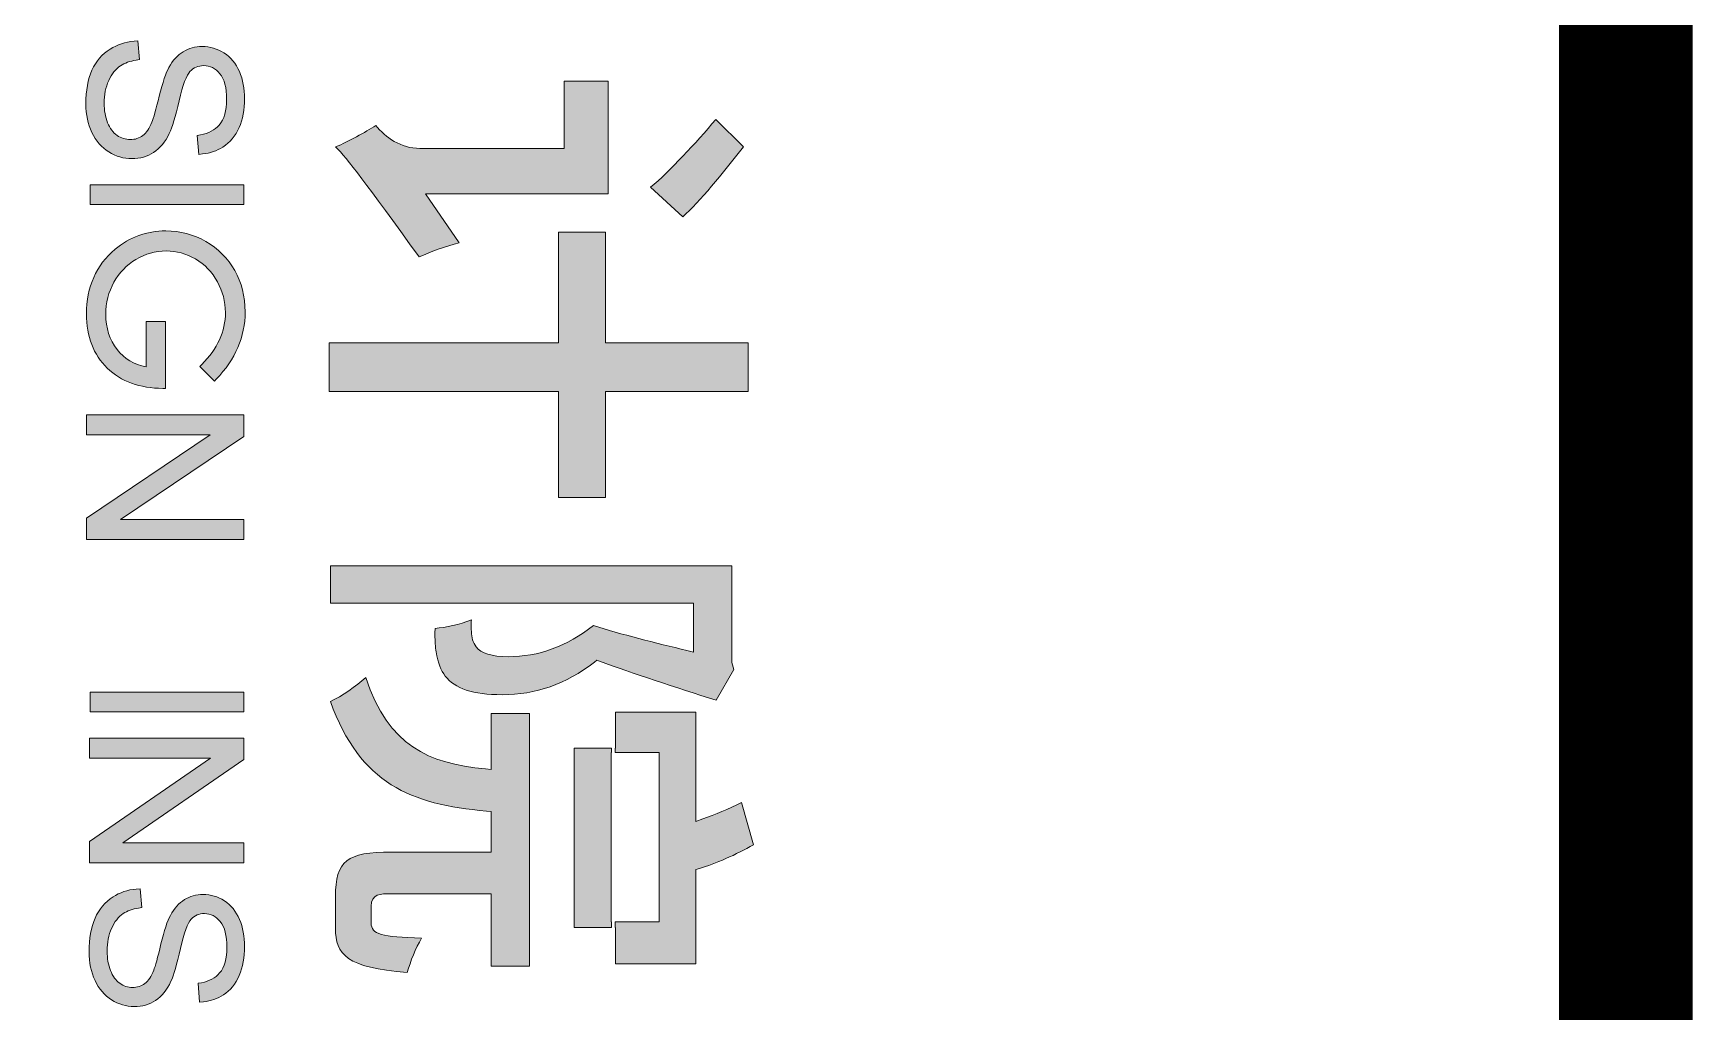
# Model space of a CAD drawing. Header units: millimetres. Extents: x 434053 to 1059003, y -2417481 to 936527.
# Drawn here: x 657287 to 658031, y -1805438 to -1805000 of the extents above; entities that cross this region are included whole.
import ezdxf

# ---------------------------------------------------------------- set-up
doc = ezdxf.new("R2010")
doc.units = ezdxf.units.MM
doc.header["$LTSCALE"] = 1000
doc.header["$MEASUREMENT"] = 0
for name, color, linetype in [('_U+56FE_U+5C42 1', 7, 'Continuous'), ('A-ANNO-TTLB', 7, 'Continuous'), ('图框层', 3, 'Continuous')]:
    doc.layers.add(name, color=color, linetype=linetype)

# ---------------------------------------------------------------- blocks, each defined once
blk = doc.blocks.new('asdfgafglogo2021h')
at = {"layer": '_U+56FE_U+5C42 1'}
h = blk.add_hatch(color=256, dxfattribs=at)
h.dxf.hatch_style = 2
edge = h.paths.add_edge_path()
edge.add_spline(control_points=[(395980.5177469931, -17524.8512477849), (395980.5177469931, -17524.8512477849), (395984.3594694054, -17524.8512477849), (395984.3594694054, -17524.8512477849), (395984.3594694054, -17524.8512477849), (395984.3594694054, -17485.51506143558), (395984.3594694054, -17485.51506143558), (395984.3594694054, -17485.51506143558), (396136.110822238, -17485.51506143558), (396136.110822238, -17485.51506143558), (396136.110822238, -17485.51506143558), (396136.110822238, -17524.8512477849), (396136.110822238, -17524.8512477849), (396136.110822238, -17524.8512477849), (396141.2132134902, -17524.8512477849), (396141.2132134902, -17524.8512477849), (396141.2132134902, -17524.8512477849), (396141.2132134902, -17524.81475473858), (396141.2132134902, -17524.81475473858), (396141.2132134902, -17524.81475473858), (396173.90102949, -17524.81475473858), (396173.90102949, -17524.81475473858), (396173.90102949, -17524.81475473858), (396173.90102949, -17452.6978601732), (396173.90102949, -17452.6978601732), (396173.90102949, -17452.6978601732), (396089.4395347637, -17452.6978601732), (396089.4395347637, -17452.6978601732), (396089.4395347637, -17452.6978601732), (396088.437634791, -17449.32722971597), (396088.437634791, -17449.32722971597), (396084.2906978175, -17435.43001417942), (396075.8807096353, -17416.41050196379), (396067.1024734499, -17400.95735563541), (396067.1024734499, -17400.95735563541), (396029.3587118919, -17411.64981819796), (396029.3587118919, -17411.64981819796), (396035.0781673658, -17423.24797181833), (396040.1971463659, -17435.43001417942), (396044.0023757328, -17446.47745455584), (396044.0023757328, -17446.47745455584), (396046.142195211, -17452.6978601732), (396046.142195211, -17452.6978601732), (396046.142195211, -17452.6978601732), (395948.234672042, -17452.6978601732), (395948.234672042, -17452.6978601732), (395948.234672042, -17452.6978601732), (395948.234672042, -17524.81475473858), (395948.234672042, -17524.81475473858), (395948.234672042, -17524.81475473858), (395980.5177469931, -17524.81475473858), (395980.5177469931, -17524.81475473858), (395980.5177469931, -17524.81475473858), (395980.5177469931, -17524.8512477849), (395980.5177469931, -17524.8512477849)], knot_values=[0, 0, 0, 0, 1, 1, 1, 2, 2, 2, 3, 3, 3, 4, 4, 4, 5, 5, 5, 6, 6, 6, 7, 7, 7, 8, 8, 8, 9, 9, 9, 10, 10, 10, 11, 11, 11, 12, 12, 12, 13, 13, 13, 14, 14, 14, 15, 15, 15, 16, 16, 16, 17, 17, 17, 18, 18, 18, 18], degree=3, periodic=0)
h = blk.add_hatch(color=256, dxfattribs=at)
h.dxf.hatch_style = 2
h.paths.add_polyline_path([(395617.2394330173, -17781.40731584204), (395617.2394330173, -17575.71260166206), (395517.9252688269, -17575.71260166206), (395517.9252688269, -17533.78872657587), (395617.2394330173, -17533.78872657587), (395617.2394330173, -17405.94695032795), (395660.8154467346, -17405.94695032795), (395660.8154467346, -17533.78872657587), (395756.0025792491, -17533.78872657587), (395756.0025792491, -17575.71260166206), (395660.8154467346, -17575.71260166206), (395660.8154467346, -17781.40731584204)])
edge = h.paths.add_edge_path()
edge.add_spline(control_points=[(395441.6116758662, -17775.478854595), (395436.7348779854, -17763.78117448466), (395428.6999082376, -17749.04130133377), (395422.4163340033, -17739.54979174905), (395432.9760943126, -17730.99714871897), (395443.0216344371, -17716.93405569925), (395443.0216344371, -17700.024505069), (395443.0216344371, -17700.024505069), (395443.0216344371, -17570.7561824661), (395443.0216344371, -17570.7561824661), (395443.0216344371, -17570.7561824661), (395382.5991039588, -17570.7561824661), (395382.5991039588, -17570.7561824661), (395382.5991039588, -17570.7561824661), (395382.5991039588, -17531.32710472622), (395382.5991039588, -17531.32710472622), (395382.5991039588, -17531.32710472622), (395483.6947922731, -17531.32710472622), (395483.6947922731, -17531.32710472622), (395483.6947922731, -17531.32710472622), (395483.6947922731, -17694.90552593962), (395483.6947922731, -17694.90552593962), (395483.6947922731, -17694.90552593962), (395527.5960636794, -17664.77553990396), (395527.5960636794, -17664.77553990396), (395530.6878820565, -17676.66563789465), (395535.8235868426, -17691.17991766851), (395540.3120933846, -17700.63825175658), (395474.3658428575, -17748.23181921614), (395452.0586394897, -17764.94895196589), (395441.6116758662, -17775.478854595)], knot_values=[0, 0, 0, 0, 1, 1, 1, 2, 2, 2, 3, 3, 3, 4, 4, 4, 5, 5, 5, 6, 6, 6, 7, 7, 7, 8, 8, 8, 9, 9, 9, 10, 10, 10, 10], degree=3, periodic=0)
edge = h.paths.add_edge_path()
edge.add_spline(control_points=[(395477.8659942372, -17493.35774883792), (395463.3184027602, -17475.92734291063), (395438.0950733126, -17452.6978601732), (395417.0850318302, -17434.84612543878), (395417.0850318302, -17434.84612543878), (395441.6116758662, -17409.99767846598), (395441.6116758662, -17409.99767846598), (395465.5212556804, -17428.75510425827), (395490.7578553262, -17449.2641962724), (395504.4294771404, -17464.45857372711), (395504.4294771404, -17464.45857372711), (395477.8659942372, -17493.35774883792), (395477.8659942372, -17493.35774883792)], knot_values=[0, 0, 0, 0, 1, 1, 1, 2, 2, 2, 3, 3, 3, 4, 4, 4, 4], degree=3, periodic=0)
h = blk.add_hatch(color=256, dxfattribs=at)
h.dxf.hatch_style = 2
edge = h.paths.add_edge_path()
edge.add_spline(control_points=[(395903.3946719351, -17543.54232258391), (395903.3946719351, -17543.54232258391), (395901.8254709844, -17541.53188748835), (395901.8254709844, -17541.53188748835), (395901.8254709844, -17541.53188748835), (395902.6979865236, -17539.10344113536), (395902.6979865236, -17539.10344113536), (395913.3240978245, -17509.49099284704), (395926.252588533, -17470.64580384779), (395937.5256220017, -17434.49114762487), (395937.5256220017, -17434.49114762487), (395910.1823783734, -17418.71288142959), (395910.1823783734, -17418.71288142959), (395910.1823783734, -17418.71288142959), (395903.8160007318, -17420.42805460516), (395903.8160007318, -17420.42805460516), (395903.8160007318, -17420.42805460516), (395817.0554441474, -17420.42805460516), (395817.0554441474, -17420.42805460516), (395817.0554441474, -17420.42805460516), (395817.0554441474, -17780.17650491718), (395817.0554441474, -17780.17650491718), (395817.0554441474, -17780.17650491718), (395850.6987144258, -17780.17650491718), (395850.6987144258, -17780.17650491718), (395850.6987144258, -17780.17650491718), (395850.6987144258, -17454.90071314913), (395850.6987144258, -17454.90071314913), (395850.6987144258, -17454.90071314913), (395894.4704635683, -17454.90071314913), (395894.4704635683, -17454.90071314913), (395894.4704635683, -17454.90071314913), (395893.0605049973, -17460.69978995932), (395893.0605049973, -17460.69978995932), (395886.3059740549, -17488.56057202574), (395878.4666044003, -17520.150279913), (395870.5940592497, -17544.31862920496), (395889.4145180102, -17568.48697849688), (395898.567637298, -17593.59751189308), (395898.567637298, -17620.9706141591), (395898.567637298, -17635.74698035632), (395895.6515112184, -17645.07593000749), (395889.6434289312, -17649.58116244931), (395885.8514697626, -17652.43093760948), (395881.3163794884, -17653.82430846778), (395876.1974004884, -17653.82430846778), (395876.1642249925, -17653.82430846778), (395873.0059177935, -17654.01672634817), (395871.2575691656, -17654.01672634817), (395869.5224907358, -17654.01672634817), (395867.6613454221, -17653.95369290462), (395865.5216723109, -17653.85748396434), (395869.9272317844, -17664.51345348059), (395872.521702099, -17676.85805577512), (395873.1684777229, -17686.38274085636), (395875.129149524, -17686.44909184964), (395877.0732335771, -17686.48226734633), (395878.9841421344, -17686.48226734633), (395884.5576254268, -17686.48226734633), (395889.8358468067, -17686.19032297601), (395894.3079036389, -17685.44387430189), (395904.4330649534, -17683.69552562968), (395910.8458882891, -17681.26376172702), (395915.8852460994, -17677.21635113869), (395927.3042517495, -17668.66039055882), (395932.6357019851, -17652.49397105311), (395932.6357019851, -17626.35167971182), (395932.6357019851, -17595.80036486903), (395923.3364624532, -17569.49219604468), (395903.3946719351, -17543.54232258391)], knot_values=[0, 0, 0, 0, 1, 1, 1, 2, 2, 2, 3, 3, 3, 4, 4, 4, 5, 5, 5, 6, 6, 6, 7, 7, 7, 8, 8, 8, 9, 9, 9, 10, 10, 10, 11, 11, 11, 12, 12, 12, 13, 13, 13, 14, 14, 14, 15, 15, 15, 16, 16, 16, 17, 17, 17, 18, 18, 18, 19, 19, 19, 20, 20, 20, 21, 21, 21, 22, 22, 22, 23, 23, 23, 23], degree=3, periodic=0)
h = blk.add_hatch(color=256, dxfattribs=at)
h.dxf.hatch_style = 2
h.paths.add_polyline_path([(396141.2132134902, -17528.40434347351), (396136.110822238, -17528.40434347351), (396136.110822238, -17528.44415406945), (395984.3594694054, -17528.44415406945), (395984.3594694054, -17528.40434347351), (395980.5177469931, -17528.40434347351), (395980.5177469931, -17561.65282619196), (396141.2132134902, -17561.65282619196)])
h = blk.add_hatch(color=256, dxfattribs=at)
h.dxf.hatch_style = 2
edge = h.paths.add_edge_path()
edge.add_spline(control_points=[(396150.8175195209, -17698.53160772084), (396149.87865299, -17734.30142818288), (396147.6592123217, -17743.63037783408), (396137.2122486982, -17743.63037783408), (396137.2122486982, -17743.63037783408), (396122.3098159903, -17743.63037783408), (396122.3098159903, -17743.63037783408), (396111.0002894762, -17743.63037783408), (396111.0002894762, -17735.30332818094), (396111.0002894762, -17725.68243415947), (396111.0002894762, -17725.68243415947), (396111.0002894762, -17636.13513366677), (396111.0002894762, -17636.13513366677), (396111.0002894762, -17636.13513366677), (396175.9579102288, -17636.13513366677), (396175.9579102288, -17636.13513366677), (396175.9579102288, -17636.13513366677), (396175.9579102288, -17601.66247512279), (396175.9579102288, -17601.66247512279), (396175.9579102288, -17601.66247512279), (395949.4820706836, -17601.66247512279), (395949.4820706836, -17601.66247512279), (395949.4820706836, -17601.66247512279), (395949.4820706836, -17636.13513366677), (395949.4820706836, -17636.13513366677), (395949.4820706836, -17636.13513366677), (395999.6002921704, -17636.13513366677), (395999.6002921704, -17636.13513366677), (395999.6002921704, -17636.13513366677), (395999.1159299319, -17641.28728829279), (395999.1159299319, -17641.28728829279), (395994.1595108612, -17692.96144183732), (395978.9319582945, -17727.46395832828), (395917.3417980406, -17748.55693908306), (395925.1677498208, -17757.33517549019), (395933.8995403121, -17769.67977778475), (395938.7099872013, -17780.17650491718), (396012.6913428082, -17753.25458940524), (396030.8648794008, -17708.3482371724), (396036.9394633769, -17640.4114551819), (396036.9394633769, -17640.4114551819), (396037.3274659802, -17636.13513366677), (396037.3274659802, -17636.13513366677), (396037.3274659802, -17636.13513366677), (396073.6315626452, -17636.13513366677), (396073.6315626452, -17636.13513366677), (396073.6315626452, -17636.13513366677), (396073.6315626452, -17725.26110535235), (396073.6315626452, -17725.26110535235), (396073.6315626452, -17765.72525858695), (396081.4873684234, -17775.6082390318), (396113.6244711931, -17775.6082390318), (396113.6244711931, -17775.6082390318), (396142.1852555168, -17775.6082390318), (396142.1852555168, -17775.6082390318), (396165.4445956136, -17775.6082390318), (396177.4342197914, -17765.85464302379), (396181.4982180254, -17711.36388981573), (396171.6517308755, -17708.3482371724), (396159.7749033836, -17703.81314678366), (396150.8175195209, -17698.53160772084)], knot_values=[0, 0, 0, 0, 1, 1, 1, 2, 2, 2, 3, 3, 3, 4, 4, 4, 5, 5, 5, 6, 6, 6, 7, 7, 7, 8, 8, 8, 9, 9, 9, 10, 10, 10, 11, 11, 11, 12, 12, 12, 13, 13, 13, 14, 14, 14, 15, 15, 15, 16, 16, 16, 17, 17, 17, 18, 18, 18, 19, 19, 19, 20, 20, 20, 20], degree=3, periodic=0)
h = blk.add_hatch(color=256, dxfattribs=at)
h.dxf.hatch_style = 2
edge = h.paths.add_edge_path()
edge.add_spline(control_points=[(395429.5834499262, -17924.55232081416), (395424.2602132441, -17922.00987934949), (395414.3950109353, -17919.05031858213), (395400.2659225279, -17915.75308980766), (395385.9383395555, -17912.36647832554), (395377.3311158471, -17909.17518461216), (395373.9344395869, -17906.02361654665), (395370.4849292494, -17902.74294012545), (395368.8065206687, -17898.7405811011), (395368.8065206687, -17893.77818558618), (395368.8065206687, -17888.05769229083), (395371.173640425, -17883.28730407398), (395376.0498302833, -17879.20880422447), (395380.9064241567, -17875.16671955228), (395388.4442321103, -17873.19698951129), (395399.094015945, -17873.19698951129), (395409.1346731942, -17873.19698951129), (395416.8679324536, -17875.42824673415), (395422.0455084305, -17879.81462035479), (395426.5909192241, -17883.6944919648), (395429.5205509852, -17889.28918737521), (395430.7586669797, -17896.47621917167), (395430.7586669797, -17896.47621917167), (395431.3214469773, -17899.51523123483), (395431.3214469773, -17899.51523123483), (395431.3214469773, -17899.51523123483), (395448.3140924306, -17898.23738956122), (395448.3140924306, -17898.23738956122), (395448.3140924306, -17898.23738956122), (395447.9565616087, -17894.6819440756), (395447.9565616087, -17894.6819440756), (395447.224947612, -17888.00141428961), (395445.1957643167, -17882.06242993087), (395441.722945519, -17876.51739158033), (395437.7141006318, -17870.17121933076), (395431.8776060335, -17865.29820652358), (395424.3893215965, -17862.02746151437), (395416.9142790416, -17858.7368536813), (395408.1680157867, -17857.06506599954), (395398.3921961834, -17857.06506599954), (395389.516824576, -17857.06506599954), (395381.3234099068, -17858.63753956157), (395374.0238222924, -17861.76262386183), (395366.7407870309, -17864.88108722082), (395361.1328498795, -17869.52898802324), (395357.3390506024, -17875.58052838438), (395353.5915979132, -17881.55261744972), (395351.6980087453, -17888.08748652672), (395351.6980087453, -17895.0096806706), (395351.6980087453, -17901.42537280401), (395353.2175147384, -17907.02006821441), (395356.3459094304, -17912.09501973169), (395359.3783004757, -17917.16997124891), (395364.1420676308, -17921.49675639766), (395370.4849292494, -17924.95619823426), (395375.3117287463, -17927.6211271132), (395383.6804649551, -17930.43833764236), (395396.068379766, -17933.55018005995), (395408.0653911989, -17936.52629318069), (395415.9707949282, -17938.77410275682), (395419.5990706768, -17940.22408890459), (395425.021621476, -17942.3593424784), (395429.0008071052, -17945.08054935851), (395431.4373134472, -17948.32812107306), (395433.8473360247, -17951.50617290382), (395435.0722101369, -17955.29666180617), (395435.0722101369, -17959.60358413095), (395435.0722101369, -17963.81450280674), (395433.8077452563, -17967.79037806589), (395431.3280679183, -17971.40541202335), (395428.7955579297, -17974.97740986231), (395424.9719644174, -17977.82441462736), (395419.9334282047, -17979.86035408144), (395414.8915815214, -17981.89629353559), (395408.9792153286, -17982.93578132191), (395402.3582740145, -17982.93578132191), (395394.9327544342, -17982.93578132191), (395388.1232501891, -17981.56855694052), (395382.1278542562, -17978.890386179), (395376.1789386357, -17976.17911071084), (395371.7033157301, -17972.58393957727), (395368.8627986685, -17968.22073925124), (395366.4461551499, -17964.46997599685), (395364.7578151574, -17959.8022123704), (395363.8275729263, -17954.26379496113), (395363.8275729263, -17954.26379496113), (395363.2018939879, -17951.22478289798), (395363.2018939879, -17951.22478289798), (395363.2018939879, -17951.22478289798), (395346.5369851213, -17952.74759940023), (395346.5369851213, -17952.74759940023), (395346.5369851213, -17952.74759940023), (395346.8085763892, -17956.19379935421), (395346.8085763892, -17956.19379935421), (395347.5069529993, -17964.00651010481), (395349.8904918122, -17971.17698954805), (395353.8994716766, -17977.51323038563), (395358.5738561263, -17984.8657857149), (395364.8107826866, -17990.21881676738), (395372.9677821795, -17993.87026590213), (395380.9526372026, -17997.4852998596), (395391.0992295102, -17999.31267966231), (395403.1427214562, -17999.31267966231), (395412.6239091786, -17999.31267966231), (395421.2279567596, -17997.50185221286), (395428.7096204446, -17993.93316484458), (395436.2838423667, -17990.32475182838), (395442.1367543406, -17985.23324795785), (395446.1291818522, -17978.80100347122), (395450.134851246, -17972.39193227913), (395452.1575487663, -17965.43001248741), (395452.1575487663, -17958.11387233529), (395452.1575487663, -17950.73152277005), (395450.3069957158, -17944.15030710383), (395446.6523714058, -17938.58871640002), (395442.9544405722, -17932.9013278112), (395437.2107741273, -17928.18059665425), (395429.5834499262, -17924.55232081416)], knot_values=[0, 0, 0, 0, 1, 1, 1, 2, 2, 2, 3, 3, 3, 4, 4, 4, 5, 5, 5, 6, 6, 6, 7, 7, 7, 8, 8, 8, 9, 9, 9, 10, 10, 10, 11, 11, 11, 12, 12, 12, 13, 13, 13, 14, 14, 14, 15, 15, 15, 16, 16, 16, 17, 17, 17, 18, 18, 18, 19, 19, 19, 20, 20, 20, 21, 21, 21, 22, 22, 22, 23, 23, 23, 24, 24, 24, 25, 25, 25, 26, 26, 26, 27, 27, 27, 28, 28, 28, 29, 29, 29, 30, 30, 30, 31, 31, 31, 32, 32, 32, 33, 33, 33, 34, 34, 34, 35, 35, 35, 36, 36, 36, 37, 37, 37, 38, 38, 38, 39, 39, 39, 39], degree=3, periodic=0)
h = blk.add_hatch(color=256, dxfattribs=at)
h.dxf.hatch_style = 2
h.paths.add_polyline_path([(395475.7247887785, -17995.59833158511), (395493.3431131703, -17995.59833158511), (395493.3431131703, -17857.79999048535), (395475.7247887785, -17857.79999048535)])
h = blk.add_hatch(color=256, dxfattribs=at)
h.dxf.hatch_style = 2
edge = h.paths.add_edge_path()
edge.add_spline(control_points=[(395598.2353732891, -17945.34538701109), (395598.2353732891, -17945.34538701109), (395638.7687749901, -17945.34538701109), (395638.7687749901, -17945.34538701109), (395636.7262146462, -17956.09117476384), (395631.4791187875, -17964.82088588649), (395623.12349106, -17971.31933978625), (395614.5162675692, -17978.10249416257), (395603.9591769105, -17981.54538364591), (395591.7634033181, -17981.54538364591), (395581.3585943058, -17981.54538364591), (395571.655743416, -17979.07246206512), (395562.9093418001, -17974.19944925794), (395554.3948114853, -17969.4886495129), (395547.5255850455, -17962.86770819885), (395542.4936697738, -17954.53194308439), (395537.3756822673, -17946.07038008496), (395534.8764144161, -17937.1652140175), (395534.8764144161, -17927.30663240079), (395534.8764144161, -17918.20283809392), (395537.2995414441, -17909.39036520484), (395542.0864818934, -17901.11749903283), (395546.9297003423, -17892.75525015312), (395553.620161371, -17886.31969519582), (395562.5617423899, -17881.4367509767), (395571.1093774106, -17876.66967323056), (395580.3291765375, -17874.25302965087), (395589.9724387378, -17874.25302965087), (395606.9518423089, -17874.25302965087), (395622.6865089444, -17881.39040438755), (395636.736146058, -17895.46652562129), (395636.736146058, -17895.46652562129), (395638.3617271556, -17897.09858765517), (395638.3617271556, -17897.09858765517), (395638.3617271556, -17897.09858765517), (395651.4942238742, -17884.18444162206), (395651.4942238742, -17884.18444162206), (395651.4942238742, -17884.18444162206), (395649.7860210584, -17882.52589582287), (395649.7860210584, -17882.52589582287), (395632.094866314, -17865.32800075947), (395611.811752486, -17856.61484199016), (395589.4891100341, -17856.61484199016), (395575.7506571544, -17856.61484199016), (395563.2503202693, -17859.76309958503), (395552.3456302003, -17865.97023206699), (395541.4276982492, -17872.11446560642), (395532.6915037825, -17880.81107202256), (395526.3617466696, -17891.84156025183), (395520.0884049329, -17902.81908095056), (395516.9103531824, -17914.86257320094), (395516.9103531824, -17927.64098993718), (395516.9103531824, -17944.83226405926), (395522.4653228046, -17960.14981178941), (395533.419807327, -17973.17651382485), (395547.5917944569, -17990.1459864129), (395567.1103289578, -17998.74989965062), (395591.4257353196, -17998.74989965062), (395611.6659524054, -17998.74989965062), (395627.9965037442, -17992.49311010875), (395639.9770967493, -17980.13181267533), (395651.8517546962, -17967.80693041915), (395657.9496414925, -17951.05925936512), (395658.085370786, -17930.34564446395), (395658.085370786, -17930.34564446395), (395658.1019231388, -17928.01176265076), (395658.1019231388, -17928.01176265076), (395658.1019231388, -17928.01176265076), (395598.2353732891, -17928.01176265076), (395598.2353732891, -17928.01176265076), (395598.2353732891, -17928.01176265076), (395598.2353732891, -17945.34538701109), (395598.2353732891, -17945.34538701109)], knot_values=[0, 0, 0, 0, 1, 1, 1, 2, 2, 2, 3, 3, 3, 4, 4, 4, 5, 5, 5, 6, 6, 6, 7, 7, 7, 8, 8, 8, 9, 9, 9, 10, 10, 10, 11, 11, 11, 12, 12, 12, 13, 13, 13, 14, 14, 14, 15, 15, 15, 16, 16, 16, 17, 17, 17, 18, 18, 18, 19, 19, 19, 20, 20, 20, 21, 21, 21, 22, 22, 22, 23, 23, 23, 24, 24, 24, 24], degree=3, periodic=0)
h = blk.add_hatch(color=256, dxfattribs=at)
h.dxf.hatch_style = 2
h.paths.add_polyline_path([(395775.6070761424, -17968.34322666559), (395701.0718311818, -17857.79999048535), (395681.7951021761, -17857.79999048535), (395681.7951021761, -17998.73665776795), (395699.8006104817, -17998.73665776795), (395699.8006104817, -17888.05769229083), (395774.3558617472, -17998.73665776795), (395793.6292779442, -17998.73665776795), (395793.6292779442, -17857.79999048535), (395775.6070761424, -17857.79999048535)])
h = blk.add_hatch(color=256, dxfattribs=at)
h.dxf.hatch_style = 2
h.paths.add_polyline_path([(395930.4079906261, -17995.59833158511), (395948.0296254885, -17995.59833158511), (395948.0296254885, -17857.79999048535), (395930.4079906261, -17857.79999048535)])
h = blk.add_hatch(color=256, dxfattribs=at)
h.dxf.hatch_style = 2
h.paths.add_polyline_path([(396065.3229083754, -17966.21459403313), (395990.7843529442, -17857.79999048535), (395971.4909304422, -17857.79999048535), (395971.4909304422, -17996.03200324118), (395989.5230636557, -17996.03200324118), (395989.5230636557, -17887.51146463236), (396064.0715504986, -17996.03200324118), (396083.3120054714, -17996.03200324118), (396083.3120054714, -17857.79999048535), (396065.3229083754, -17857.79999048535)])
h = blk.add_hatch(color=256, dxfattribs=at)
h.dxf.hatch_style = 2
edge = h.paths.add_edge_path()
edge.add_spline(control_points=[(396189.5284538196, -17923.0659194891), (396184.1423181965, -17920.6227921442), (396174.29035777, -17917.74599314323), (396160.2638939505, -17914.49511095803), (396145.9163144853, -17911.16808794768), (396137.2892281709, -17908.04631411806), (396133.9224795977, -17904.97088687767), (396130.4696587897, -17901.77297222293), (396128.7978711501, -17897.86661684768), (396128.7978711501, -17893.02670874702), (396128.7978711501, -17887.52139604439), (396131.2310670216, -17882.75431829822), (396136.0411807647, -17878.83803151093), (396140.8843992137, -17874.86877719314), (396148.4223407094, -17872.93877280006), (396159.095297838, -17872.93877280006), (396169.1690597929, -17872.93877280006), (396176.8990085819, -17875.130304375), (396182.0534112647, -17879.43722669982), (396186.5821350091, -17883.23764701416), (396189.5119014667, -17888.71316548094), (396190.7533279317, -17895.69825856727), (396190.7533279317, -17895.69825856727), (396191.3028660468, -17898.71409733585), (396191.3028660468, -17898.71409733585), (396191.3028660468, -17898.71409733585), (396208.3650313823, -17897.4528080155), (396208.3650313823, -17897.4528080155), (396208.3650313823, -17897.4528080155), (396207.9479120901, -17893.93046723641), (396207.9479120901, -17893.93046723641), (396207.2295399756, -17887.30952592231), (396205.1969110435, -17881.49302897791), (396201.7142960003, -17876.13337698408), (396197.7152475476, -17869.89976073687), (396191.8724210144, -17865.11613063743), (396184.3508778427, -17861.90497410011), (396176.8361096411, -17858.68719662144), (396168.0964673272, -17857.06506599954), (396158.3835466648, -17857.06506599954), (396149.4618284694, -17857.06506599954), (396141.2684138002, -17858.61767673763), (396134.0482774796, -17861.67324115413), (396126.7751736298, -17864.69570086402), (396121.1573050666, -17869.24428754676), (396117.3568848484, -17875.17996143487), (396113.5928798064, -17881.06266779243), (396111.6893592267, -17887.48167039648), (396111.6893592267, -17894.24165147818), (396111.6893592267, -17900.508372432), (396113.2088652199, -17906.00375372267), (396116.3471913235, -17911.02904818004), (396119.3795823688, -17915.95171804712), (396124.1401913712, -17920.19574142944), (396130.5027634955, -17923.64194138346), (396135.3592238267, -17926.25390273189), (396143.963136847, -17929.06780279034), (396156.0728382045, -17932.01081120448), (396168.1858500327, -17934.98692432514), (396176.0978747031, -17937.18838731211), (396179.6069735111, -17938.56554310545), (396185.0791813689, -17940.68093385528), (396189.0585209559, -17943.33593132226), (396191.442059829, -17946.48087844641), (396193.8353760355, -17949.55961615748), (396195.0504728451, -17953.26072235205), (396195.0504728451, -17957.49481432247), (396195.0504728451, -17961.6229712318), (396193.7924939955, -17965.4962219005), (396191.3293498115, -17968.96890561976), (396188.7902188816, -17972.49455686953), (396184.9666253693, -17975.28197316277), (396179.9479519801, -17977.25501367436), (396174.8928634144, -17979.26446936318), (396168.9639640676, -17980.28078385492), (396162.3230066471, -17980.28078385492), (396154.9340363272, -17980.28078385492), (396148.1310192989, -17978.93673276815), (396142.1160470389, -17976.29497718383), (396136.1702891171, -17973.68963677675), (396131.701153843, -17970.16729599762), (396128.8375967969, -17965.83057943692), (396126.4143323372, -17962.21223500874), (396124.7259923447, -17957.67357973795), (396123.8222338783, -17952.31392774416), (396123.8222338783, -17952.31392774416), (396123.2463642937, -17949.20870626788), (396123.2463642937, -17949.20870626788), (396123.2463642937, -17949.20870626788), (396106.5448879555, -17950.71165994615), (396106.5448879555, -17950.71165994615), (396106.5448879555, -17950.71165994615), (396106.8163465426, -17954.1280656642), (396106.8163465426, -17954.1280656642), (396107.5216286727, -17961.87787747235), (396109.9051675459, -17968.90269620668), (396113.8974430992, -17975.00720409819), (396118.538722843, -17982.22403013058), (396124.7822703445, -17987.490988946), (396132.9756850137, -17991.09940196211), (396140.9539190957, -17994.60850085866), (396151.1038218738, -17996.38291313083), (396163.1539347611, -17996.38291313083), (396172.6814690714, -17996.38291313083), (396181.2853820918, -17994.62174274124), (396188.7107675879, -17991.14243808067), (396196.2818137893, -17987.596924007), (396202.1413467042, -17982.60142378548), (396206.1238428041, -17976.3015981251), (396210.136133139, -17969.97528869948), (396212.1656061421, -17963.14909820469), (396212.1656061421, -17956.0017920561), (396212.1656061421, -17948.82469167159), (396210.3082776089, -17942.38251577301), (396206.6535180959, -17936.88051354102), (396202.9557224654, -17931.29243907184), (396197.2022787723, -17926.65115921069), (396189.5284538196, -17923.0659194891)], knot_values=[0, 0, 0, 0, 1, 1, 1, 2, 2, 2, 3, 3, 3, 4, 4, 4, 5, 5, 5, 6, 6, 6, 7, 7, 7, 8, 8, 8, 9, 9, 9, 10, 10, 10, 11, 11, 11, 12, 12, 12, 13, 13, 13, 14, 14, 14, 15, 15, 15, 16, 16, 16, 17, 17, 17, 18, 18, 18, 19, 19, 19, 20, 20, 20, 21, 21, 21, 22, 22, 22, 23, 23, 23, 24, 24, 24, 25, 25, 25, 26, 26, 26, 27, 27, 27, 28, 28, 28, 29, 29, 29, 30, 30, 30, 31, 31, 31, 32, 32, 32, 33, 33, 33, 34, 34, 34, 35, 35, 35, 36, 36, 36, 37, 37, 37, 38, 38, 38, 39, 39, 39, 39], degree=3, periodic=0)
at = {"layer": '_U+56FE_U+5C42 1', "lineweight": 0}
for p, q in [((395617.2394330173, -17533.78872657587), (395617.2394330173, -17405.94695032795)), ((395617.2394330173, -17405.94695032795), (395660.8154467346, -17405.94695032795)), ((395660.8154467346, -17405.94695032795), (395660.8154467346, -17533.78872657587)), ((395517.9252688269, -17575.71260166206), (395517.9252688269, -17533.78872657587)), ((395517.9252688269, -17533.78872657587), (395617.2394330173, -17533.78872657587)), ((395660.8154467346, -17533.78872657587), (395756.0025792491, -17533.78872657587)), ((395756.0025792491, -17533.78872657587), (395756.0025792491, -17575.71260166206)), ((395617.2394330173, -17575.71260166206), (395517.9252688269, -17575.71260166206)), ((395617.2394330173, -17781.40731584204), (395617.2394330173, -17575.71260166206)), ((395756.0025792491, -17575.71260166206), (395660.8154467346, -17575.71260166206)), ((395660.8154467346, -17575.71260166206), (395660.8154467346, -17781.40731584204)), ((395660.8154467346, -17781.40731584204), (395617.2394330173, -17781.40731584204))]:
    blk.add_line(p, q, dxfattribs=at)
for points in [[(396141.2132134902, -17528.40434347351), (396136.110822238, -17528.40434347351), (396136.110822238, -17528.44415406945), (395984.3594694054, -17528.44415406945), (395984.3594694054, -17528.40434347351), (395980.5177469931, -17528.40434347351), (395980.5177469931, -17561.65282619196), (396141.2132134902, -17561.65282619196), (396141.2132134902, -17528.40434347351)], [(395475.7247887785, -17995.59833158511), (395493.3431131703, -17995.59833158511), (395493.3431131703, -17857.79999048535), (395475.7247887785, -17857.79999048535), (395475.7247887785, -17995.59833158511)], [(395775.6070761424, -17968.34322666559), (395701.0718311818, -17857.79999048535), (395681.7951021761, -17857.79999048535), (395681.7951021761, -17998.73665776795), (395699.8006104817, -17998.73665776795), (395699.8006104817, -17888.05769229083), (395774.3558617472, -17998.73665776795), (395793.6292779442, -17998.73665776795), (395793.6292779442, -17857.79999048535), (395775.6070761424, -17857.79999048535), (395775.6070761424, -17968.34322666559)], [(395930.4079906261, -17995.59833158511), (395948.0296254885, -17995.59833158511), (395948.0296254885, -17857.79999048535), (395930.4079906261, -17857.79999048535), (395930.4079906261, -17995.59833158511)], [(396065.3229083754, -17966.21459403313), (395990.7843529442, -17857.79999048535), (395971.4909304422, -17857.79999048535), (395971.4909304422, -17996.03200324118), (395989.5230636557, -17996.03200324118), (395989.5230636557, -17887.51146463236), (396064.0715504986, -17996.03200324118), (396083.3120054714, -17996.03200324118), (396083.3120054714, -17857.79999048535), (396065.3229083754, -17857.79999048535), (396065.3229083754, -17966.21459403313)]]:
    blk.add_lwpolyline(points, dxfattribs=at)
for points, knots in [([(395980.5177469931, -17524.8512477849), (395980.5177469931, -17524.8512477849), (395984.3594694054, -17524.8512477849), (395984.3594694054, -17524.8512477849), (395984.3594694054, -17524.8512477849), (395984.3594694054, -17485.51506143558), (395984.3594694054, -17485.51506143558), (395984.3594694054, -17485.51506143558), (396136.110822238, -17485.51506143558), (396136.110822238, -17485.51506143558), (396136.110822238, -17485.51506143558), (396136.110822238, -17524.8512477849), (396136.110822238, -17524.8512477849), (396136.110822238, -17524.8512477849), (396141.2132134902, -17524.8512477849), (396141.2132134902, -17524.8512477849), (396141.2132134902, -17524.8512477849), (396141.2132134902, -17524.81475473858), (396141.2132134902, -17524.81475473858), (396141.2132134902, -17524.81475473858), (396173.90102949, -17524.81475473858), (396173.90102949, -17524.81475473858), (396173.90102949, -17524.81475473858), (396173.90102949, -17452.6978601732), (396173.90102949, -17452.6978601732), (396173.90102949, -17452.6978601732), (396089.4395347637, -17452.6978601732), (396089.4395347637, -17452.6978601732), (396089.4395347637, -17452.6978601732), (396088.437634791, -17449.32722971597), (396088.437634791, -17449.32722971597), (396084.2906978175, -17435.43001417942), (396075.8807096353, -17416.41050196379), (396067.1024734499, -17400.95735563541), (396067.1024734499, -17400.95735563541), (396029.3587118919, -17411.64981819796), (396029.3587118919, -17411.64981819796), (396035.0781673658, -17423.24797181833), (396040.1971463659, -17435.43001417942), (396044.0023757328, -17446.47745455584), (396044.0023757328, -17446.47745455584), (396046.142195211, -17452.6978601732), (396046.142195211, -17452.6978601732), (396046.142195211, -17452.6978601732), (395948.234672042, -17452.6978601732), (395948.234672042, -17452.6978601732), (395948.234672042, -17452.6978601732), (395948.234672042, -17524.81475473858), (395948.234672042, -17524.81475473858), (395948.234672042, -17524.81475473858), (395980.5177469931, -17524.81475473858), (395980.5177469931, -17524.81475473858), (395980.5177469931, -17524.81475473858), (395980.5177469931, -17524.8512477849), (395980.5177469931, -17524.8512477849)], [0, 0, 0, 0, 1, 1, 1, 2, 2, 2, 3, 3, 3, 4, 4, 4, 5, 5, 5, 6, 6, 6, 7, 7, 7, 8, 8, 8, 9, 9, 9, 10, 10, 10, 11, 11, 11, 12, 12, 12, 13, 13, 13, 14, 14, 14, 15, 15, 15, 16, 16, 16, 17, 17, 17, 18, 18, 18, 18]), ([(395903.3946719351, -17543.54232258391), (395903.3946719351, -17543.54232258391), (395901.8254709844, -17541.53188748835), (395901.8254709844, -17541.53188748835), (395901.8254709844, -17541.53188748835), (395902.6979865236, -17539.10344113536), (395902.6979865236, -17539.10344113536), (395913.3240978245, -17509.49099284704), (395926.252588533, -17470.64580384779), (395937.5256220017, -17434.49114762487), (395937.5256220017, -17434.49114762487), (395910.1823783734, -17418.71288142959), (395910.1823783734, -17418.71288142959), (395910.1823783734, -17418.71288142959), (395903.8160007318, -17420.42805460516), (395903.8160007318, -17420.42805460516), (395903.8160007318, -17420.42805460516), (395817.0554441474, -17420.42805460516), (395817.0554441474, -17420.42805460516), (395817.0554441474, -17420.42805460516), (395817.0554441474, -17780.17650491718), (395817.0554441474, -17780.17650491718), (395817.0554441474, -17780.17650491718), (395850.6987144258, -17780.17650491718), (395850.6987144258, -17780.17650491718), (395850.6987144258, -17780.17650491718), (395850.6987144258, -17454.90071314913), (395850.6987144258, -17454.90071314913), (395850.6987144258, -17454.90071314913), (395894.4704635683, -17454.90071314913), (395894.4704635683, -17454.90071314913), (395894.4704635683, -17454.90071314913), (395893.0605049973, -17460.69978995932), (395893.0605049973, -17460.69978995932), (395886.3059740549, -17488.56057202574), (395878.4666044003, -17520.150279913), (395870.5940592497, -17544.31862920496), (395889.4145180102, -17568.48697849688), (395898.567637298, -17593.59751189308), (395898.567637298, -17620.9706141591), (395898.567637298, -17635.74698035632), (395895.6515112184, -17645.07593000749), (395889.6434289312, -17649.58116244931), (395885.8514697626, -17652.43093760948), (395881.3163794884, -17653.82430846778), (395876.1974004884, -17653.82430846778), (395876.1642249925, -17653.82430846778), (395873.0059177935, -17654.01672634817), (395871.2575691656, -17654.01672634817), (395869.5224907358, -17654.01672634817), (395867.6613454221, -17653.95369290462), (395865.5216723109, -17653.85748396434), (395869.9272317844, -17664.51345348059), (395872.521702099, -17676.85805577512), (395873.1684777229, -17686.38274085636), (395875.129149524, -17686.44909184964), (395877.0732335771, -17686.48226734633), (395878.9841421344, -17686.48226734633), (395884.5576254268, -17686.48226734633), (395889.8358468067, -17686.19032297601), (395894.3079036389, -17685.44387430189), (395904.4330649534, -17683.69552562968), (395910.8458882891, -17681.26376172702), (395915.8852460994, -17677.21635113869), (395927.3042517495, -17668.66039055882), (395932.6357019851, -17652.49397105311), (395932.6357019851, -17626.35167971182), (395932.6357019851, -17595.80036486903), (395923.3364624532, -17569.49219604468), (395903.3946719351, -17543.54232258391)], [0, 0, 0, 0, 1, 1, 1, 2, 2, 2, 3, 3, 3, 4, 4, 4, 5, 5, 5, 6, 6, 6, 7, 7, 7, 8, 8, 8, 9, 9, 9, 10, 10, 10, 11, 11, 11, 12, 12, 12, 13, 13, 13, 14, 14, 14, 15, 15, 15, 16, 16, 16, 17, 17, 17, 18, 18, 18, 19, 19, 19, 20, 20, 20, 21, 21, 21, 22, 22, 22, 23, 23, 23, 23]), ([(396150.8175195209, -17698.53160772084), (396149.87865299, -17734.30142818288), (396147.6592123217, -17743.63037783408), (396137.2122486982, -17743.63037783408), (396137.2122486982, -17743.63037783408), (396122.3098159903, -17743.63037783408), (396122.3098159903, -17743.63037783408), (396111.0002894762, -17743.63037783408), (396111.0002894762, -17735.30332818094), (396111.0002894762, -17725.68243415947), (396111.0002894762, -17725.68243415947), (396111.0002894762, -17636.13513366677), (396111.0002894762, -17636.13513366677), (396111.0002894762, -17636.13513366677), (396175.9579102288, -17636.13513366677), (396175.9579102288, -17636.13513366677), (396175.9579102288, -17636.13513366677), (396175.9579102288, -17601.66247512279), (396175.9579102288, -17601.66247512279), (396175.9579102288, -17601.66247512279), (395949.4820706836, -17601.66247512279), (395949.4820706836, -17601.66247512279), (395949.4820706836, -17601.66247512279), (395949.4820706836, -17636.13513366677), (395949.4820706836, -17636.13513366677), (395949.4820706836, -17636.13513366677), (395999.6002921704, -17636.13513366677), (395999.6002921704, -17636.13513366677), (395999.6002921704, -17636.13513366677), (395999.1159299319, -17641.28728829279), (395999.1159299319, -17641.28728829279), (395994.1595108612, -17692.96144183732), (395978.9319582945, -17727.46395832828), (395917.3417980406, -17748.55693908306), (395925.1677498208, -17757.33517549019), (395933.8995403121, -17769.67977778475), (395938.7099872013, -17780.17650491718), (396012.6913428082, -17753.25458940524), (396030.8648794008, -17708.3482371724), (396036.9394633769, -17640.4114551819), (396036.9394633769, -17640.4114551819), (396037.3274659802, -17636.13513366677), (396037.3274659802, -17636.13513366677), (396037.3274659802, -17636.13513366677), (396073.6315626452, -17636.13513366677), (396073.6315626452, -17636.13513366677), (396073.6315626452, -17636.13513366677), (396073.6315626452, -17725.26110535235), (396073.6315626452, -17725.26110535235), (396073.6315626452, -17765.72525858695), (396081.4873684234, -17775.6082390318), (396113.6244711931, -17775.6082390318), (396113.6244711931, -17775.6082390318), (396142.1852555168, -17775.6082390318), (396142.1852555168, -17775.6082390318), (396165.4445956136, -17775.6082390318), (396177.4342197914, -17765.85464302379), (396181.4982180254, -17711.36388981573), (396171.6517308755, -17708.3482371724), (396159.7749033836, -17703.81314678366), (396150.8175195209, -17698.53160772084)], [0, 0, 0, 0, 1, 1, 1, 2, 2, 2, 3, 3, 3, 4, 4, 4, 5, 5, 5, 6, 6, 6, 7, 7, 7, 8, 8, 8, 9, 9, 9, 10, 10, 10, 11, 11, 11, 12, 12, 12, 13, 13, 13, 14, 14, 14, 15, 15, 15, 16, 16, 16, 17, 17, 17, 18, 18, 18, 19, 19, 19, 20, 20, 20, 20]), ([(395429.5834499262, -17924.55232081416), (395424.2602132441, -17922.00987934949), (395414.3950109353, -17919.05031858213), (395400.2659225279, -17915.75308980766), (395385.9383395555, -17912.36647832554), (395377.3311158471, -17909.17518461216), (395373.9344395869, -17906.02361654665), (395370.4849292494, -17902.74294012545), (395368.8065206687, -17898.7405811011), (395368.8065206687, -17893.77818558618), (395368.8065206687, -17888.05769229083), (395371.173640425, -17883.28730407398), (395376.0498302833, -17879.20880422447), (395380.9064241567, -17875.16671955228), (395388.4442321103, -17873.19698951129), (395399.094015945, -17873.19698951129), (395409.1346731942, -17873.19698951129), (395416.8679324536, -17875.42824673415), (395422.0455084305, -17879.81462035479), (395426.5909192241, -17883.6944919648), (395429.5205509852, -17889.28918737521), (395430.7586669797, -17896.47621917167), (395430.7586669797, -17896.47621917167), (395431.3214469773, -17899.51523123483), (395431.3214469773, -17899.51523123483), (395431.3214469773, -17899.51523123483), (395448.3140924306, -17898.23738956122), (395448.3140924306, -17898.23738956122), (395448.3140924306, -17898.23738956122), (395447.9565616087, -17894.6819440756), (395447.9565616087, -17894.6819440756), (395447.224947612, -17888.00141428961), (395445.1957643167, -17882.06242993087), (395441.722945519, -17876.51739158033), (395437.7141006318, -17870.17121933076), (395431.8776060335, -17865.29820652358), (395424.3893215965, -17862.02746151437), (395416.9142790416, -17858.7368536813), (395408.1680157867, -17857.06506599954), (395398.3921961834, -17857.06506599954), (395389.516824576, -17857.06506599954), (395381.3234099068, -17858.63753956157), (395374.0238222924, -17861.76262386183), (395366.7407870309, -17864.88108722082), (395361.1328498795, -17869.52898802324), (395357.3390506024, -17875.58052838438), (395353.5915979132, -17881.55261744972), (395351.6980087453, -17888.08748652672), (395351.6980087453, -17895.0096806706), (395351.6980087453, -17901.42537280401), (395353.2175147384, -17907.02006821441), (395356.3459094304, -17912.09501973169), (395359.3783004757, -17917.16997124891), (395364.1420676308, -17921.49675639766), (395370.4849292494, -17924.95619823426), (395375.3117287463, -17927.6211271132), (395383.6804649551, -17930.43833764236), (395396.068379766, -17933.55018005995), (395408.0653911989, -17936.52629318069), (395415.9707949282, -17938.77410275682), (395419.5990706768, -17940.22408890459), (395425.021621476, -17942.3593424784), (395429.0008071052, -17945.08054935851), (395431.4373134472, -17948.32812107306), (395433.8473360247, -17951.50617290382), (395435.0722101369, -17955.29666180617), (395435.0722101369, -17959.60358413095), (395435.0722101369, -17963.81450280674), (395433.8077452563, -17967.79037806589), (395431.3280679183, -17971.40541202335), (395428.7955579297, -17974.97740986231), (395424.9719644174, -17977.82441462736), (395419.9334282047, -17979.86035408144), (395414.8915815214, -17981.89629353559), (395408.9792153286, -17982.93578132191), (395402.3582740145, -17982.93578132191), (395394.9327544342, -17982.93578132191), (395388.1232501891, -17981.56855694052), (395382.1278542562, -17978.890386179), (395376.1789386357, -17976.17911071084), (395371.7033157301, -17972.58393957727), (395368.8627986685, -17968.22073925124), (395366.4461551499, -17964.46997599685), (395364.7578151574, -17959.8022123704), (395363.8275729263, -17954.26379496113), (395363.8275729263, -17954.26379496113), (395363.2018939879, -17951.22478289798), (395363.2018939879, -17951.22478289798), (395363.2018939879, -17951.22478289798), (395346.5369851213, -17952.74759940023), (395346.5369851213, -17952.74759940023), (395346.5369851213, -17952.74759940023), (395346.8085763892, -17956.19379935421), (395346.8085763892, -17956.19379935421), (395347.5069529993, -17964.00651010481), (395349.8904918122, -17971.17698954805), (395353.8994716766, -17977.51323038563), (395358.5738561263, -17984.8657857149), (395364.8107826866, -17990.21881676738), (395372.9677821795, -17993.87026590213), (395380.9526372026, -17997.4852998596), (395391.0992295102, -17999.31267966231), (395403.1427214562, -17999.31267966231), (395412.6239091786, -17999.31267966231), (395421.2279567596, -17997.50185221286), (395428.7096204446, -17993.93316484458), (395436.2838423667, -17990.32475182838), (395442.1367543406, -17985.23324795785), (395446.1291818522, -17978.80100347122), (395450.134851246, -17972.39193227913), (395452.1575487663, -17965.43001248741), (395452.1575487663, -17958.11387233529), (395452.1575487663, -17950.73152277005), (395450.3069957158, -17944.15030710383), (395446.6523714058, -17938.58871640002), (395442.9544405722, -17932.9013278112), (395437.2107741273, -17928.18059665425), (395429.5834499262, -17924.55232081416)], [0, 0, 0, 0, 1, 1, 1, 2, 2, 2, 3, 3, 3, 4, 4, 4, 5, 5, 5, 6, 6, 6, 7, 7, 7, 8, 8, 8, 9, 9, 9, 10, 10, 10, 11, 11, 11, 12, 12, 12, 13, 13, 13, 14, 14, 14, 15, 15, 15, 16, 16, 16, 17, 17, 17, 18, 18, 18, 19, 19, 19, 20, 20, 20, 21, 21, 21, 22, 22, 22, 23, 23, 23, 24, 24, 24, 25, 25, 25, 26, 26, 26, 27, 27, 27, 28, 28, 28, 29, 29, 29, 30, 30, 30, 31, 31, 31, 32, 32, 32, 33, 33, 33, 34, 34, 34, 35, 35, 35, 36, 36, 36, 37, 37, 37, 38, 38, 38, 39, 39, 39, 39]), ([(395598.2353732891, -17945.34538701109), (395598.2353732891, -17945.34538701109), (395638.7687749901, -17945.34538701109), (395638.7687749901, -17945.34538701109), (395636.7262146462, -17956.09117476384), (395631.4791187875, -17964.82088588649), (395623.12349106, -17971.31933978625), (395614.5162675692, -17978.10249416257), (395603.9591769105, -17981.54538364591), (395591.7634033181, -17981.54538364591), (395581.3585943058, -17981.54538364591), (395571.655743416, -17979.07246206512), (395562.9093418001, -17974.19944925794), (395554.3948114853, -17969.4886495129), (395547.5255850455, -17962.86770819885), (395542.4936697738, -17954.53194308439), (395537.3756822673, -17946.07038008496), (395534.8764144161, -17937.1652140175), (395534.8764144161, -17927.30663240079), (395534.8764144161, -17918.20283809392), (395537.2995414441, -17909.39036520484), (395542.0864818934, -17901.11749903283), (395546.9297003423, -17892.75525015312), (395553.620161371, -17886.31969519582), (395562.5617423899, -17881.4367509767), (395571.1093774106, -17876.66967323056), (395580.3291765375, -17874.25302965087), (395589.9724387378, -17874.25302965087), (395606.9518423089, -17874.25302965087), (395622.6865089444, -17881.39040438755), (395636.736146058, -17895.46652562129), (395636.736146058, -17895.46652562129), (395638.3617271556, -17897.09858765517), (395638.3617271556, -17897.09858765517), (395638.3617271556, -17897.09858765517), (395651.4942238742, -17884.18444162206), (395651.4942238742, -17884.18444162206), (395651.4942238742, -17884.18444162206), (395649.7860210584, -17882.52589582287), (395649.7860210584, -17882.52589582287), (395632.094866314, -17865.32800075947), (395611.811752486, -17856.61484199016), (395589.4891100341, -17856.61484199016), (395575.7506571544, -17856.61484199016), (395563.2503202693, -17859.76309958503), (395552.3456302003, -17865.97023206699), (395541.4276982492, -17872.11446560642), (395532.6915037825, -17880.81107202256), (395526.3617466696, -17891.84156025183), (395520.0884049329, -17902.81908095056), (395516.9103531824, -17914.86257320094), (395516.9103531824, -17927.64098993718), (395516.9103531824, -17944.83226405926), (395522.4653228046, -17960.14981178941), (395533.419807327, -17973.17651382485), (395547.5917944569, -17990.1459864129), (395567.1103289578, -17998.74989965062), (395591.4257353196, -17998.74989965062), (395611.6659524054, -17998.74989965062), (395627.9965037442, -17992.49311010875), (395639.9770967493, -17980.13181267533), (395651.8517546962, -17967.80693041915), (395657.9496414925, -17951.05925936512), (395658.085370786, -17930.34564446395), (395658.085370786, -17930.34564446395), (395658.1019231388, -17928.01176265076), (395658.1019231388, -17928.01176265076), (395658.1019231388, -17928.01176265076), (395598.2353732891, -17928.01176265076), (395598.2353732891, -17928.01176265076), (395598.2353732891, -17928.01176265076), (395598.2353732891, -17945.34538701109), (395598.2353732891, -17945.34538701109)], [0, 0, 0, 0, 1, 1, 1, 2, 2, 2, 3, 3, 3, 4, 4, 4, 5, 5, 5, 6, 6, 6, 7, 7, 7, 8, 8, 8, 9, 9, 9, 10, 10, 10, 11, 11, 11, 12, 12, 12, 13, 13, 13, 14, 14, 14, 15, 15, 15, 16, 16, 16, 17, 17, 17, 18, 18, 18, 19, 19, 19, 20, 20, 20, 21, 21, 21, 22, 22, 22, 23, 23, 23, 24, 24, 24, 24]), ([(396189.5284538196, -17923.0659194891), (396184.1423181965, -17920.6227921442), (396174.29035777, -17917.74599314323), (396160.2638939505, -17914.49511095803), (396145.9163144853, -17911.16808794768), (396137.2892281709, -17908.04631411806), (396133.9224795977, -17904.97088687767), (396130.4696587897, -17901.77297222293), (396128.7978711501, -17897.86661684768), (396128.7978711501, -17893.02670874702), (396128.7978711501, -17887.52139604439), (396131.2310670216, -17882.75431829822), (396136.0411807647, -17878.83803151093), (396140.8843992137, -17874.86877719314), (396148.4223407094, -17872.93877280006), (396159.095297838, -17872.93877280006), (396169.1690597929, -17872.93877280006), (396176.8990085819, -17875.130304375), (396182.0534112647, -17879.43722669982), (396186.5821350091, -17883.23764701416), (396189.5119014667, -17888.71316548094), (396190.7533279317, -17895.69825856727), (396190.7533279317, -17895.69825856727), (396191.3028660468, -17898.71409733585), (396191.3028660468, -17898.71409733585), (396191.3028660468, -17898.71409733585), (396208.3650313823, -17897.4528080155), (396208.3650313823, -17897.4528080155), (396208.3650313823, -17897.4528080155), (396207.9479120901, -17893.93046723641), (396207.9479120901, -17893.93046723641), (396207.2295399756, -17887.30952592231), (396205.1969110435, -17881.49302897791), (396201.7142960003, -17876.13337698408), (396197.7152475476, -17869.89976073687), (396191.8724210144, -17865.11613063743), (396184.3508778427, -17861.90497410011), (396176.8361096411, -17858.68719662144), (396168.0964673272, -17857.06506599954), (396158.3835466648, -17857.06506599954), (396149.4618284694, -17857.06506599954), (396141.2684138002, -17858.61767673763), (396134.0482774796, -17861.67324115413), (396126.7751736298, -17864.69570086402), (396121.1573050666, -17869.24428754676), (396117.3568848484, -17875.17996143487), (396113.5928798064, -17881.06266779243), (396111.6893592267, -17887.48167039648), (396111.6893592267, -17894.24165147818), (396111.6893592267, -17900.508372432), (396113.2088652199, -17906.00375372267), (396116.3471913235, -17911.02904818004), (396119.3795823688, -17915.95171804712), (396124.1401913712, -17920.19574142944), (396130.5027634955, -17923.64194138346), (396135.3592238267, -17926.25390273189), (396143.963136847, -17929.06780279034), (396156.0728382045, -17932.01081120448), (396168.1858500327, -17934.98692432514), (396176.0978747031, -17937.18838731211), (396179.6069735111, -17938.56554310545), (396185.0791813689, -17940.68093385528), (396189.0585209559, -17943.33593132226), (396191.442059829, -17946.48087844641), (396193.8353760355, -17949.55961615748), (396195.0504728451, -17953.26072235205), (396195.0504728451, -17957.49481432247), (396195.0504728451, -17961.6229712318), (396193.7924939955, -17965.4962219005), (396191.3293498115, -17968.96890561976), (396188.7902188816, -17972.49455686953), (396184.9666253693, -17975.28197316277), (396179.9479519801, -17977.25501367436), (396174.8928634144, -17979.26446936318), (396168.9639640676, -17980.28078385492), (396162.3230066471, -17980.28078385492), (396154.9340363272, -17980.28078385492), (396148.1310192989, -17978.93673276815), (396142.1160470389, -17976.29497718383), (396136.1702891171, -17973.68963677675), (396131.701153843, -17970.16729599762), (396128.8375967969, -17965.83057943692), (396126.4143323372, -17962.21223500874), (396124.7259923447, -17957.67357973795), (396123.8222338783, -17952.31392774416), (396123.8222338783, -17952.31392774416), (396123.2463642937, -17949.20870626788), (396123.2463642937, -17949.20870626788), (396123.2463642937, -17949.20870626788), (396106.5448879555, -17950.71165994615), (396106.5448879555, -17950.71165994615), (396106.5448879555, -17950.71165994615), (396106.8163465426, -17954.1280656642), (396106.8163465426, -17954.1280656642), (396107.5216286727, -17961.87787747235), (396109.9051675459, -17968.90269620668), (396113.8974430992, -17975.00720409819), (396118.538722843, -17982.22403013058), (396124.7822703445, -17987.490988946), (396132.9756850137, -17991.09940196211), (396140.9539190957, -17994.60850085866), (396151.1038218738, -17996.38291313083), (396163.1539347611, -17996.38291313083), (396172.6814690714, -17996.38291313083), (396181.2853820918, -17994.62174274124), (396188.7107675879, -17991.14243808067), (396196.2818137893, -17987.596924007), (396202.1413467042, -17982.60142378548), (396206.1238428041, -17976.3015981251), (396210.136133139, -17969.97528869948), (396212.1656061421, -17963.14909820469), (396212.1656061421, -17956.0017920561), (396212.1656061421, -17948.82469167159), (396210.3082776089, -17942.38251577301), (396206.6535180959, -17936.88051354102), (396202.9557224654, -17931.29243907184), (396197.2022787723, -17926.65115921069), (396189.5284538196, -17923.0659194891)], [0, 0, 0, 0, 1, 1, 1, 2, 2, 2, 3, 3, 3, 4, 4, 4, 5, 5, 5, 6, 6, 6, 7, 7, 7, 8, 8, 8, 9, 9, 9, 10, 10, 10, 11, 11, 11, 12, 12, 12, 13, 13, 13, 14, 14, 14, 15, 15, 15, 16, 16, 16, 17, 17, 17, 18, 18, 18, 19, 19, 19, 20, 20, 20, 21, 21, 21, 22, 22, 22, 23, 23, 23, 24, 24, 24, 25, 25, 25, 26, 26, 26, 27, 27, 27, 28, 28, 28, 29, 29, 29, 30, 30, 30, 31, 31, 31, 32, 32, 32, 33, 33, 33, 34, 34, 34, 35, 35, 35, 36, 36, 36, 37, 37, 37, 38, 38, 38, 39, 39, 39, 39])]:
    blk.add_open_spline(points, degree=3, knots=knots, dxfattribs=at)
for points in [[(395417.0850318302, -17434.84612543878), (395417.0850318302, -17434.84612543878), (395441.6116758662, -17409.99767846598), (395441.6116758662, -17409.99767846598)], [(395441.6116758662, -17409.99767846598), (395465.5212556804, -17428.75510425827), (395490.7578553262, -17449.2641962724), (395504.4294771404, -17464.45857372711)], [(395477.8659942372, -17493.35774883792), (395463.3184027602, -17475.92734291063), (395438.0950733126, -17452.6978601732), (395417.0850318302, -17434.84612543878)], [(395504.4294771404, -17464.45857372711), (395504.4294771404, -17464.45857372711), (395477.8659942372, -17493.35774883792), (395477.8659942372, -17493.35774883792)], [(395382.5991039588, -17570.7561824661), (395382.5991039588, -17570.7561824661), (395382.5991039588, -17531.32710472622), (395382.5991039588, -17531.32710472622)], [(395382.5991039588, -17531.32710472622), (395382.5991039588, -17531.32710472622), (395483.6947922731, -17531.32710472622), (395483.6947922731, -17531.32710472622)], [(395483.6947922731, -17531.32710472622), (395483.6947922731, -17531.32710472622), (395483.6947922731, -17694.90552593962), (395483.6947922731, -17694.90552593962)], [(395443.0216344371, -17570.7561824661), (395443.0216344371, -17570.7561824661), (395382.5991039588, -17570.7561824661), (395382.5991039588, -17570.7561824661)], [(395443.0216344371, -17700.024505069), (395443.0216344371, -17700.024505069), (395443.0216344371, -17570.7561824661), (395443.0216344371, -17570.7561824661)], [(395483.6947922731, -17694.90552593962), (395483.6947922731, -17694.90552593962), (395527.5960636794, -17664.77553990396), (395527.5960636794, -17664.77553990396)], [(395527.5960636794, -17664.77553990396), (395530.6878820565, -17676.66563789465), (395535.8235868426, -17691.17991766851), (395540.3120933846, -17700.63825175658)], [(395422.4163340033, -17739.54979174905), (395432.9760943126, -17730.99714871897), (395443.0216344371, -17716.93405569925), (395443.0216344371, -17700.024505069)], [(395540.3120933846, -17700.63825175658), (395474.3658428575, -17748.23181921614), (395452.0586394897, -17764.94895196589), (395441.6116758662, -17775.478854595)], [(395441.6116758662, -17775.478854595), (395436.7348779854, -17763.78117448466), (395428.6999082376, -17749.04130133377), (395422.4163340033, -17739.54979174905)]]:
    blk.add_open_spline(points, degree=3, dxfattribs=at)
blk = doc.blocks.new('asdfgafg21GZ_LABEL3')
at = {"xscale": 0.01, "yscale": 0.01, "zscale": 0.01}
blk.add_blockref('asdfgafglogo2021h', (-3989.925144882945, 166.1923339621499), dxfattribs=at)
blk = doc.blocks.new('asdfgafgA$C15443CC7')
at = {"layer": 'A-ANNO-TTLB', "const_width": 180}
blk.add_lwpolyline([(55950.0000000298, 1499.999999880791), (208350.0000000298, 1499.999999880791), (208350.0000000298, 87599.99999988079), (55950.0000000298, 87599.99999988079)], close=True, dxfattribs=at)
at = {"layer": '图框层', "xscale": 150.0000000300889, "yscale": 150.0000000300889, "zscale": 150.0000000300889}
blk.add_blockref('asdfgafg21GZ_LABEL3', (208349.9999997616, 87599.99999964237), dxfattribs=at)
blk = doc.blocks.new('asdfadfsdhg')
at = {"xscale": 0.3333333333333333, "yscale": 0.3333333333333333, "zscale": 0.3333333333333333, "rotation": 270}
blk.add_blockref('asdfgafgA$C15443CC7', (3.981404006481171e-08, 69950.00000000955), dxfattribs=at)

msp = doc.modelspace()

# ---------------------------------------------------------------- block references
msp.add_blockref('asdfadfsdhg', (628800.9359465544, -1807326.270222604))

doc.saveas('drawing.dxf')
